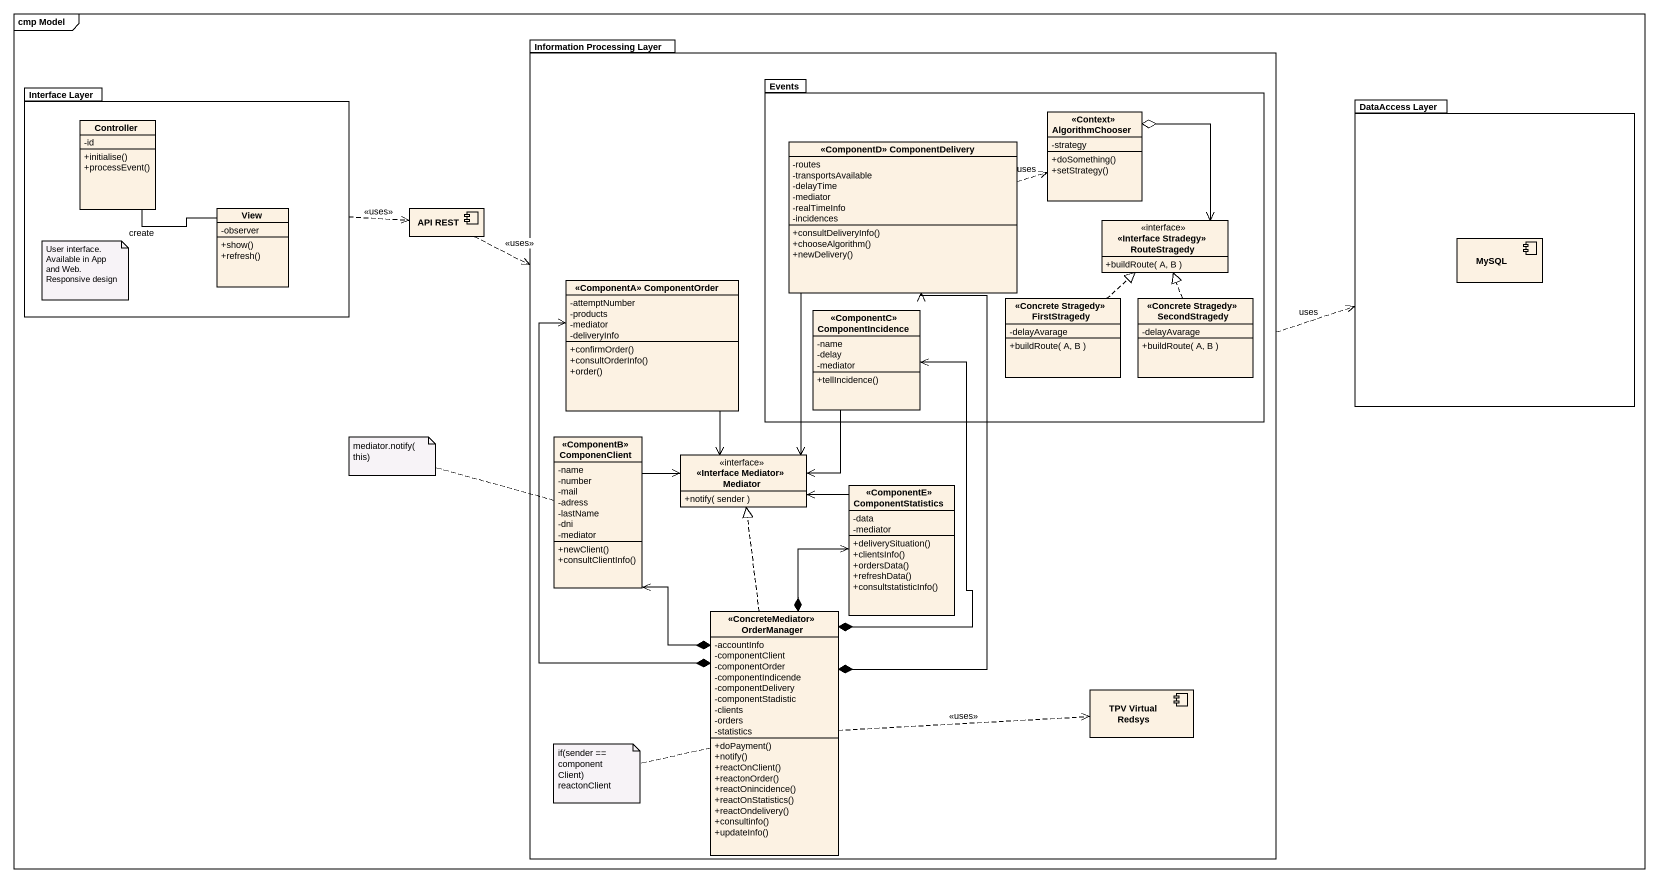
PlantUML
@startuml
mainframe cmp Model
allowmixing
hide circle
hide empty members
skinparam classAttributeIconSize 0
package "Information Processing Layer" as Information_Processing_Layer {
  package Events {
    class "<<Context>> AlgorithmChooser" as Context_AlgorithmChooser {
      -strategy
      +doSomething()
      +setStrategy()
    }
    class "<<ComponentD>> ComponentDelivery" as ComponentD_ComponentDelivery {
      -routes
      -transportsAvailable
      -delayTime
      -mediator
      -realTimeInfo
      -incidences
      +consultDeliveryInfo()
      +chooseAlgorithm()
      +newDelivery()
    }
    interface "<<Interface Stradegy>> RouteStragedy" as Interface_Stradegy {
      +buildRoute( A, B )
    }
    class "<<ComponentC>> ComponentIncidence" as ComponentC {
      -name
      -delay
      -mediator
      +tellIncidence()
    }
    class "<<Concrete Stragedy>> FirstStragedy" as Concrete_Stragedy {
      -delayAvarage
      +buildRoute( A, B )
    }
    class "<<Concrete Stragedy>> SecondStragedy" as Concrete_Stragedy_2 {
      -delayAvarage
      +buildRoute( A, B )
    }
  }
  class "<<ComponentA>> ComponentOrder" as ComponentA_ComponentOrder {
    -attemptNumber
    -products
    -mediator
    -deliveryInfo
    +confirmOrder()
    +consultOrderInfo()
    +order()
  }
  class "<<ComponentB>> ComponenClient" as ComponentB_ComponenClient {
    -name
    -number
    -mail
    -adress
    -lastName
    -dni
    -mediator
    +newClient()
    +consultClientInfo()
  }
  interface "<<Interface Mediator>> Mediator" as Interface_Mediator_Mediator {
    +notify( sender )
  }
  class "<<ComponentE>> ComponentStatistics" as ComponentE {
    -data
    -mediator
    +deliverySituation()
    +clientsInfo()
    +ordersData()
    +refreshData()
    +consultstatisticInfo()
  }
  class "<<ConcreteMediator>> OrderManager" as ConcreteMediator {
    -accountInfo
    -componentClient
    -componentOrder
    -componentIndicende
    -componentDelivery
    -componentStadistic
    -clients
    -orders
    -statistics
    +doPayment()
    +notify()
    +reactOnClient()
    +reactonOrder()
    +reactOnincidence()
    +reactOnStatistics()
    +reactOndelivery()
    +consultinfo()
    +updateInfo()
  }
  component "TPV Virtual Redsys" as TPV_Virtual_Redsys
}
package "Interface Layer" as Interface_Layer {
  class Controller {
    -id
    +initialise()
    +processEvent()
  }
  class View {
    -observer
    +show()
    +refresh()
  }
}
package "DataAccess Layer" as DataAccess_Layer {
  component MySQL
}
component "API REST" as API_REST
Information_Processing_Layer .right.> DataAccess_Layer : uses
Interface_Layer .right.> API_REST : <<uses>>
Context_AlgorithmChooser o--> Interface_Stradegy
Controller -- View : create
ComponentD_ComponentDelivery .right.> Context_AlgorithmChooser : uses
ComponentD_ComponentDelivery --> Interface_Mediator_Mediator
API_REST .right.> Information_Processing_Layer : <<uses>>
ComponentA_ComponentOrder --> Interface_Mediator_Mediator
ComponentC --> Interface_Mediator_Mediator
Concrete_Stragedy .up.|> Interface_Stradegy
Concrete_Stragedy_2 .up.|> Interface_Stradegy
ComponentB_ComponenClient -right-> Interface_Mediator_Mediator
ComponentE -left-> Interface_Mediator_Mediator
ConcreteMediator *-up-> ComponentD_ComponentDelivery
ConcreteMediator *-up-> ComponentA_ComponentOrder
ConcreteMediator *-up-> ComponentC
ConcreteMediator *-up-> ComponentB_ComponenClient
ConcreteMediator .up.|> Interface_Mediator_Mediator
ConcreteMediator *-up-> ComponentE
ConcreteMediator .right.> TPV_Virtual_Redsys : <<uses>>
note as N1
  User interface. Available in App and Web. Responsive design
end note
note left of ComponentB_ComponenClient : mediator.notify(this)
note left of ConcreteMediator
  if(sender == componentClient)
  reactonClient
end note
@enduml
